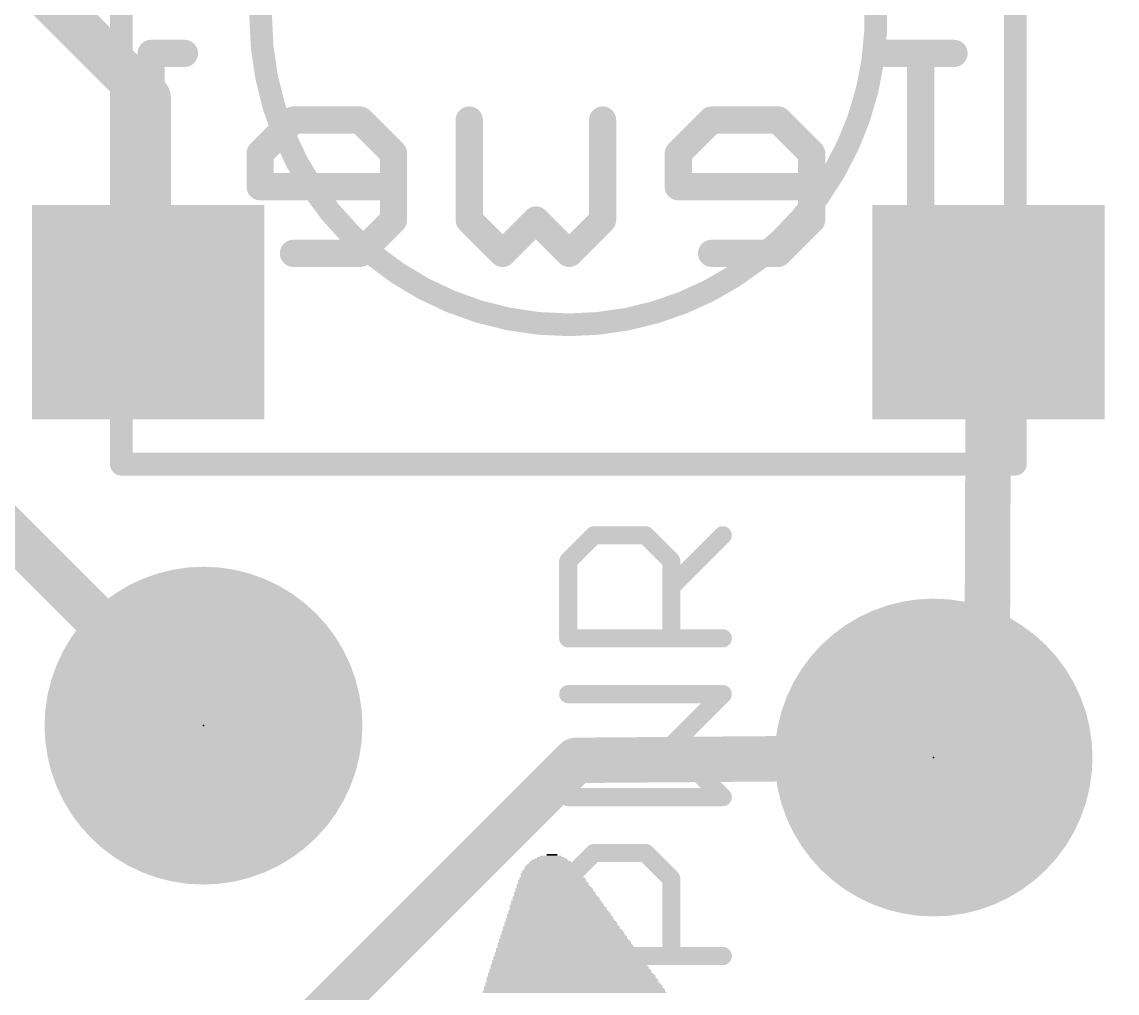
# Model space of a CAD drawing. Extents: x -13.1 to 12.1, y -12.4 to 12.1.
# Drawn here: x -3.06 to 3.07, y -5.46 to -0.03 of the extents above; entities that cross this region are included whole.
import ezdxf

# ---------------------------------------------------------------- set-up
doc = ezdxf.new("R2010")
doc.units = 0
for name, color, linetype in [('1', 12, 'CONTINUOUS'), ('17', 110, 'CONTINUOUS'), ('20', 53, 'CONTINUOUS'), ('21', 40, 'CONTINUOUS'), ('22', 6, 'CONTINUOUS'), ('23', 53, 'CONTINUOUS')]:
    doc.layers.add(name, color=color, linetype=linetype)

# ---------------------------------------------------------------- blocks, each defined once
blk = doc.blocks.new('ROUNDP')
at = {"const_width": 0.5}
blk.add_lwpolyline([(0, -0.25, 1), (0, 0.25, 1), (0, -0.25)], format="xyb", dxfattribs=at)
blk = doc.blocks.new('RECT')
blk.add_solid([(-0.5, -0.5), (0.5, -0.5), (-0.5, 0.5), (0.5, 0.5)])

msp = doc.modelspace()

# ---------------------------------------------------------------- linework, layer by layer
at = {"layer": '1', "const_width": 0.254}
for points in [[(-3.8309, 1.0309), (-2.35, -0.45)], [(-2.35, -0.45), (-2.35, -1.65)], [(2.35, -1.65), (2.3431, -3.7569)], [(-2.0407, -3.9628), (-4.2552, -1.7484)], [(2.3431, -3.7569), (2.0431, -4.1412)], [(-2.35, -6.55), (0.0431, -4.1569)], [(0.0431, -4.1569), (2.0431, -4.1412)]]:
    msp.add_lwpolyline(points, dxfattribs=at)
at = {"layer": '1', "const_width": 0.127}
for points in [[(-2.2865, -0.45, 1), (-2.4135, -0.45)], [(-2.3949, -0.4949, 1), (-2.3051, -0.4051)], [(2.4135, -1.6502, 1), (2.2865, -1.6498)], [(-2.4135, -1.65, 1), (-2.2865, -1.65)], [(2.3931, -3.796, 1), (2.293, -3.7179)], [(2.2796, -3.7567, 1), (2.4066, -3.7571)], [(-2.0856, -4.0077, 1), (-1.9958, -3.9179)], [(0.0426, -4.0934, 1), (0.0436, -4.2204)], [(0.088, -4.2018, 1), (-0.0018, -4.112)], [(1.993, -4.1021, 1), (2.0931, -4.1803)], [(2.0436, -4.2047, 1), (2.0426, -4.0777)]]:
    msp.add_lwpolyline(points, format="xyb", dxfattribs=at)
at = {"layer": '20', "const_width": 0.01}
msp.add_lwpolyline([(0, -11.5004, 1), (0, 11.5004, 1), (0, -11.5004)], format="xyb", dxfattribs=at)
at = {"layer": '21'}
for points, const_width in [([(2.5, 2.5), (2.5, -2.5)], 0.127), ([(-2.5, -2.5), (-2.5, 1.6)], 0.127), ([(2.5, -2.5), (-2.5, -2.5)], 0.127), ([(-0.0004, -3.0418), (0.1437, -2.8977)], 0.1016), ([(0.1437, -2.8977), (0.4318, -2.8977)], 0.1016), ([(0.4318, -2.8977), (0.5759, -3.0418)], 0.1016), ([(0.5759, -3.1858), (0.864, -2.8977)], 0.1016), ([(-0.0004, -3.474), (-0.0004, -3.0418)], 0.1016), ([(0.5759, -3.0418), (0.5759, -3.474)], 0.1016), ([(0.864, -3.474), (-0.0004, -3.474)], 0.1016), ([(0.864, -3.7865), (-0.0004, -3.7865)], 0.1016), ([(0.5759, -4.0746), (0.864, -3.7865)], 0.1016), ([(0.864, -4.3627), (0.5759, -4.0746)], 0.1016), ([(-0.0004, -4.3627), (0.864, -4.3627)], 0.1016), ([(-0.0004, -4.8193), (0.1437, -4.6752)], 0.1016), ([(0.1437, -4.6752), (0.4318, -4.6752)], 0.1016), ([(0.4318, -4.6752), (0.5759, -4.8193)], 0.1016), ([(-0.0004, -5.2514), (-0.0004, -4.8193)], 0.1016), ([(0.5759, -4.8193), (0.5759, -5.2514)], 0.1016), ([(0.864, -5.2514), (-0.0004, -5.2514)], 0.1016)]:
    msp.add_lwpolyline(points, dxfattribs=dict(at, const_width=const_width))
for points, const_width in [([(0, -1.7205, 1), (0, 1.7205, 1), (0, -1.7205)], 0.127), ([(-2.5, -2.4682, 1), (-2.5, -2.5318)], 0.0635), ([(2.5, -2.5318, 1), (2.5, -2.4682)], 0.0635), ([(-2.5318, -2.5, 1), (-2.4682, -2.5)], 0.0635), ([(2.4682, -2.5, 1), (2.5318, -2.5)], 0.0635), ([(0.1437, -2.8723, 1), (0.1437, -2.9231)], 0.0508), ([(0.1617, -2.9157, 1), (0.1257, -2.8798)], 0.0508), ([(0.4498, -2.8798, 1), (0.4139, -2.9157)], 0.0508), ([(0.4318, -2.9231, 1), (0.4318, -2.8723)], 0.0508), ([(0.8819, -2.9157, 1), (0.846, -2.8798)], 0.0508), ([(0.025, -3.0418, 1), (-0.0258, -3.0418)], 0.0508), ([(-0.0183, -3.0238, 1), (0.0176, -3.0597)], 0.0508), ([(0.6013, -3.0418, 1), (0.5505, -3.0418)], 0.0508), ([(0.5579, -3.0597, 1), (0.5938, -3.0238)], 0.0508), ([(0.5579, -3.1679, 1), (0.5938, -3.2038)], 0.0508), ([(-0.0004, -3.4486, 1), (-0.0004, -3.4994)], 0.0508), ([(0.864, -3.4994, 1), (0.864, -3.4486)], 0.0508), ([(-0.0258, -3.474, 1), (0.025, -3.474)], 0.0508), ([(0.5505, -3.474, 1), (0.6013, -3.474)], 0.0508), ([(-0.0004, -3.7611, 1), (-0.0004, -3.8119)], 0.0508), ([(0.8819, -3.8044, 1), (0.846, -3.7685)], 0.0508), ([(0.864, -3.8119, 1), (0.864, -3.7611)], 0.0508), ([(0.5938, -4.0566, 1), (0.5579, -4.0925)], 0.0508), ([(0.5579, -4.0566, 1), (0.5938, -4.0925)], 0.0508), ([(-0.0004, -4.3373, 1), (-0.0004, -4.3881)], 0.0508), ([(0.846, -4.3807, 1), (0.8819, -4.3447)], 0.0508), ([(0.864, -4.3881, 1), (0.864, -4.3373)], 0.0508), ([(0.1437, -4.6498, 1), (0.1437, -4.7006)], 0.0508), ([(0.1617, -4.6932, 1), (0.1257, -4.6572)], 0.0508), ([(0.4498, -4.6572, 1), (0.4139, -4.6932)], 0.0508), ([(0.4318, -4.7006, 1), (0.4318, -4.6498)], 0.0508), ([(0.025, -4.8193, 1), (-0.0258, -4.8193)], 0.0508), ([(-0.0183, -4.8013, 1), (0.0176, -4.8372)], 0.0508), ([(0.6013, -4.8193, 1), (0.5505, -4.8193)], 0.0508), ([(0.5579, -4.8372, 1), (0.5938, -4.8013)], 0.0508), ([(-0.0004, -5.226, 1), (-0.0004, -5.2768)], 0.0508), ([(0.864, -5.2768, 1), (0.864, -5.226)], 0.0508), ([(-0.0258, -5.2514, 1), (0.025, -5.2514)], 0.0508), ([(0.5505, -5.2514, 1), (0.6013, -5.2514)], 0.0508)]:
    msp.add_lwpolyline(points, format="xyb", dxfattribs=dict(at, const_width=const_width))
at = {"layer": '22', "const_width": 0.1524}
for points in [[(-2.1472, -0.2022), (-2.3336, -0.2022)], [(-2.3336, -0.2022), (-2.3336, -1.3208)], [(2.1575, -0.2022), (1.7847, -0.2022)], [(1.9711, -1.1344), (1.9711, -0.2022)], [(-1.5371, -0.5751), (-1.7235, -0.7615)], [(-1.1642, -0.5751), (-1.5371, -0.5751)], [(-0.9778, -0.7615), (-1.1642, -0.5751)], [(-0.5541, -1.1344), (-0.5541, -0.5751)], [(0.1916, -0.5751), (0.1916, -1.1344)], [(0.8017, -0.5751), (0.6153, -0.7615)], [(1.1746, -0.5751), (0.8017, -0.5751)], [(1.361, -0.7615), (1.1746, -0.5751)], [(-1.7235, -0.7615), (-1.7235, -0.948)], [(-0.9778, -1.1344), (-0.9778, -0.7615)], [(0.6153, -0.7615), (0.6153, -0.948)], [(1.361, -1.1344), (1.361, -0.7615)], [(-1.7235, -0.948), (-0.9778, -0.948)], [(0.6153, -0.948), (1.361, -0.948)], [(-1.1642, -1.3208), (-0.9778, -1.1344)], [(-0.3677, -1.3208), (-0.5541, -1.1344)], [(-0.1813, -1.1344), (-0.3677, -1.3208)], [(0.0052, -1.3208), (-0.1813, -1.1344)], [(0.1916, -1.1344), (0.0052, -1.3208)], [(1.1746, -1.3208), (1.361, -1.1344)], [(2.1575, -1.3208), (1.9711, -1.1344)], [(2.5304, -1.1344), (2.344, -1.3208)], [(-2.1472, -1.3208), (-2.52, -1.3208)], [(-1.5371, -1.3208), (-1.1642, -1.3208)], [(0.8017, -1.3208), (1.1746, -1.3208)], [(2.344, -1.3208), (2.1575, -1.3208)]]:
    msp.add_lwpolyline(points, dxfattribs=at)
at = {"layer": '22', "const_width": 0.0762}
for points in [[(-2.3336, -0.1641, 1), (-2.3336, -0.2403)], [(-2.2955, -0.2022, 1), (-2.3717, -0.2022)], [(-2.1472, -0.2403, 1), (-2.1472, -0.1641)], [(1.7847, -0.1641, 1), (1.7847, -0.2403)], [(2.0092, -0.2022, 1), (1.933, -0.2022)], [(2.1575, -0.2403, 1), (2.1575, -0.1641)], [(-1.5371, -0.537, 1), (-1.5371, -0.6132)], [(-1.5101, -0.602, 1), (-1.564, -0.5482)], [(-1.1373, -0.5482, 1), (-1.1912, -0.602)], [(-1.1642, -0.6132, 1), (-1.1642, -0.537)], [(-0.516, -0.5751, 1), (-0.5922, -0.5751)], [(0.2297, -0.5751, 1), (0.1535, -0.5751)], [(0.8017, -0.537, 1), (0.8017, -0.6132)], [(0.8287, -0.602, 1), (0.7748, -0.5482)], [(1.2015, -0.5482, 1), (1.1476, -0.602)], [(1.1746, -0.6132, 1), (1.1746, -0.537)], [(-1.6854, -0.7615, 1), (-1.7616, -0.7615)], [(-1.7504, -0.7346, 1), (-1.6966, -0.7885)], [(-0.9397, -0.7615, 1), (-1.0159, -0.7615)], [(-1.0047, -0.7885, 1), (-0.9509, -0.7346)], [(0.6534, -0.7615, 1), (0.5772, -0.7615)], [(0.5884, -0.7346, 1), (0.6422, -0.7885)], [(1.3991, -0.7615, 1), (1.3229, -0.7615)], [(1.3341, -0.7885, 1), (1.3879, -0.7346)], [(-1.7235, -0.9099, 1), (-1.7235, -0.9861)], [(-1.7616, -0.948, 1), (-1.6854, -0.948)], [(-0.9778, -0.9861, 1), (-0.9778, -0.9099)], [(0.6153, -0.9099, 1), (0.6153, -0.9861)], [(0.5772, -0.948, 1), (0.6534, -0.948)], [(1.361, -0.9861, 1), (1.361, -0.9099)], [(-1.0159, -1.1344, 1), (-0.9397, -1.1344)], [(-0.9509, -1.1613, 1), (-1.0047, -1.1074)], [(-0.5272, -1.1074, 1), (-0.581, -1.1613)], [(-0.5922, -1.1344, 1), (-0.516, -1.1344)], [(-0.1543, -1.1074, 1), (-0.2082, -1.1613)], [(-0.1543, -1.1613, 1), (-0.2082, -1.1074)], [(0.1535, -1.1344, 1), (0.2297, -1.1344)], [(0.2185, -1.1613, 1), (0.1647, -1.1074)], [(1.3229, -1.1344, 1), (1.3991, -1.1344)], [(1.3879, -1.1613, 1), (1.3341, -1.1074)], [(1.9981, -1.1074, 1), (1.9442, -1.1613)], [(1.933, -1.1344, 1), (2.0092, -1.1344)], [(2.5573, -1.1613, 1), (2.5035, -1.1074)], [(-2.52, -1.2827, 1), (-2.52, -1.3589)], [(-2.3717, -1.3208, 1), (-2.2955, -1.3208)], [(-2.1472, -1.3589, 1), (-2.1472, -1.2827)], [(-1.5371, -1.2827, 1), (-1.5371, -1.3589)], [(-1.1912, -1.2939, 1), (-1.1373, -1.3477)], [(-1.1642, -1.3589, 1), (-1.1642, -1.2827)], [(-0.3946, -1.2939, 1), (-0.3407, -1.3477)], [(-0.3946, -1.3477, 1), (-0.3407, -1.2939)], [(-0.0218, -1.2939, 1), (0.0321, -1.3477)], [(-0.0218, -1.3477, 1), (0.0321, -1.2939)], [(0.8017, -1.2827, 1), (0.8017, -1.3589)], [(1.1476, -1.2939, 1), (1.2015, -1.3477)], [(1.1746, -1.3589, 1), (1.1746, -1.2827)], [(2.1575, -1.2827, 1), (2.1575, -1.3589)], [(2.1306, -1.3477, 1), (2.1845, -1.2939)], [(2.317, -1.2939, 1), (2.3709, -1.3477)], [(2.344, -1.3589, 1), (2.344, -1.2827)]]:
    msp.add_lwpolyline(points, format="xyb", dxfattribs=at)
at = {"layer": '23'}
for p in [(-2.0407, -3.9628), (2.0431, -4.1412)]:
    msp.add_point(p, dxfattribs=at)

# ---------------------------------------------------------------- block references
at = {"layer": '1', "xscale": 1.3, "yscale": 1.2, "rotation": 180}
for p in [(-2.35, -1.65), (2.35, -1.65)]:
    msp.add_blockref('RECT', p, dxfattribs=at)
at = {"layer": '17', "xscale": 1.778, "yscale": 1.778}
for p in [(-2.0407, -3.9628), (-2.0407, -3.9628), (2.0431, -4.1412), (2.0431, -4.1412)]:
    msp.add_blockref('ROUNDP', p, dxfattribs=at)
at = {"layer": '22', "rotation": 180}
for p, xscale, yscale in [((-0.1025, -4.7159), 0.2058, 0.0076), ((-0.0987, -4.7083), 0.1829, 0.0076), ((-0.0987, -4.7007), 0.1524, 0.0076), ((-0.0987, -4.6931), 0.1219, 0.0077), ((-0.0911, -4.6854), 0.0609, 0.0076), ((-0.0987, -4.7769), 0.32, 0.0076), ((-0.0987, -4.7693), 0.3048, 0.0077), ((-0.0987, -4.754), 0.2896, 0.0076), ((-0.0987, -4.7616), 0.2896, 0.0076), ((-0.0987, -4.7464), 0.2743, 0.0076), ((-0.0987, -4.7388), 0.2591, 0.0076), ((-0.0987, -4.7312), 0.2438, 0.0077), ((-0.0987, -4.7235), 0.2286, 0.0076), ((-0.0873, -4.8378), 0.3887, 0.0076), ((-0.0911, -4.8302), 0.381, 0.0076), ((-0.0911, -4.815), 0.3657, 0.0076), ((-0.0873, -4.8226), 0.3733, 0.0076), ((-0.0949, -4.7921), 0.3429, 0.0076), ((-0.0949, -4.7997), 0.3429, 0.0076), ((-0.0911, -4.8074), 0.3505, 0.0077), ((-0.0949, -4.7845), 0.3277, 0.0076), ((-0.0758, -4.8988), 0.4572, 0.0076), ((-0.0796, -4.8759), 0.4343, 0.0076), ((-0.0796, -4.8836), 0.4343, 0.0077), ((-0.0758, -4.8912), 0.442, 0.0076), ((-0.0873, -4.8531), 0.4039, 0.0076), ((-0.0835, -4.8607), 0.4115, 0.0076), ((-0.0796, -4.8683), 0.4191, 0.0076), ((-0.0835, -4.8455), 0.3963, 0.0077), ((-0.0682, -4.9445), 0.503, 0.0076), ((-0.0644, -4.9521), 0.5106, 0.0076), ((-0.0606, -4.9598), 0.5182, 0.0077), ((-0.072, -4.9217), 0.48, 0.0077), ((-0.0682, -4.9293), 0.4876, 0.0076), ((-0.0682, -4.9369), 0.4876, 0.0076), ((-0.0758, -4.9064), 0.4572, 0.0076), ((-0.072, -4.914), 0.4648, 0.0076), ((-0.053, -5.0207), 0.5791, 0.0076), ((-0.0568, -4.9979), 0.5563, 0.0077), ((-0.053, -5.0055), 0.5639, 0.0076), ((-0.0491, -5.0131), 0.5715, 0.0076), ((-0.0644, -4.9674), 0.5258, 0.0076), ((-0.0606, -4.975), 0.5334, 0.0076), ((-0.0568, -4.9826), 0.541, 0.0076), ((-0.0568, -4.9902), 0.541, 0.0076), ((-0.0416, -5.0664), 0.6325, 0.0076), ((-0.0416, -5.0741), 0.6325, 0.0077), ((-0.0377, -5.0817), 0.6401, 0.0076), ((-0.0453, -5.0512), 0.6096, 0.0076), ((-0.0415, -5.0588), 0.6172, 0.0076), ((-0.0491, -5.0436), 0.6019, 0.0076), ((-0.0454, -5.036), 0.5943, 0.0077), ((-0.0491, -5.0283), 0.5867, 0.0076), ((-0.0301, -5.135), 0.701, 0.0076), ((-0.0263, -5.1426), 0.7086, 0.0076), ((-0.0339, -5.1122), 0.6782, 0.0077), ((-0.0301, -5.1198), 0.6858, 0.0076), ((-0.0301, -5.1274), 0.6858, 0.0076), ((-0.0377, -5.0893), 0.6553, 0.0076), ((-0.0377, -5.0969), 0.6553, 0.0076), ((-0.0339, -5.1045), 0.663, 0.0076), ((-0.0225, -5.1807), 0.7468, 0.0076), ((-0.0187, -5.1884), 0.7544, 0.0077), ((-0.0149, -5.196), 0.762, 0.0076), ((-0.0149, -5.2036), 0.762, 0.0076), ((-0.0225, -5.1655), 0.7315, 0.0076), ((-0.0263, -5.1579), 0.7239, 0.0076), ((-0.0186, -5.1731), 0.7391, 0.0076), ((-0.0263, -5.1503), 0.7086, 0.0077), ((-0.0034, -5.2569), 0.8306, 0.0076), ((-0.0034, -5.2645), 0.8306, 0.0077), ((0.0004, -5.2722), 0.8382, 0.0076), ((-0.0111, -5.2341), 0.8001, 0.0076), ((-0.0035, -5.2493), 0.8153, 0.0076), ((-0.0073, -5.2417), 0.8077, 0.0076), ((-0.0149, -5.2112), 0.7773, 0.0076), ((-0.0111, -5.2188), 0.7849, 0.0076), ((-0.0073, -5.2264), 0.7925, 0.0077), ((0.008, -5.3255), 0.8992, 0.0076), ((0.0118, -5.3331), 0.9068, 0.0076), ((0.0042, -5.3026), 0.8763, 0.0077), ((0.008, -5.3103), 0.884, 0.0076), ((0.008, -5.3179), 0.884, 0.0076), ((0.0004, -5.2798), 0.8534, 0.0076), ((0.0004, -5.2874), 0.8534, 0.0076), ((0.0042, -5.295), 0.861, 0.0076), ((0.0232, -5.3865), 0.9601, 0.0076), ((0.0232, -5.3941), 0.9601, 0.0076), ((0.0157, -5.3712), 0.9449, 0.0076), ((0.0195, -5.3788), 0.9525, 0.0077), ((0.0118, -5.3484), 0.922, 0.0076), ((0.0156, -5.356), 0.9296, 0.0076), ((0.0195, -5.3636), 0.9373, 0.0076), ((0.0118, -5.3407), 0.9068, 0.0077), ((0.0309, -5.4474), 1.0211, 0.0076), ((0.0347, -5.455), 1.0287, 0.0077), ((0.0309, -5.4322), 1.0059, 0.0076), ((0.0347, -5.4398), 1.0135, 0.0076), ((0.0271, -5.4246), 0.9983, 0.0076), ((0.0232, -5.4017), 0.9753, 0.0076), ((0.0309, -5.4169), 0.9906, 0.0077), ((0.0271, -5.4093), 0.9829, 0.0076)]:
    msp.add_blockref('RECT', p, dxfattribs=dict(at, xscale=xscale, yscale=yscale))

doc.saveas('drawing.dxf')
